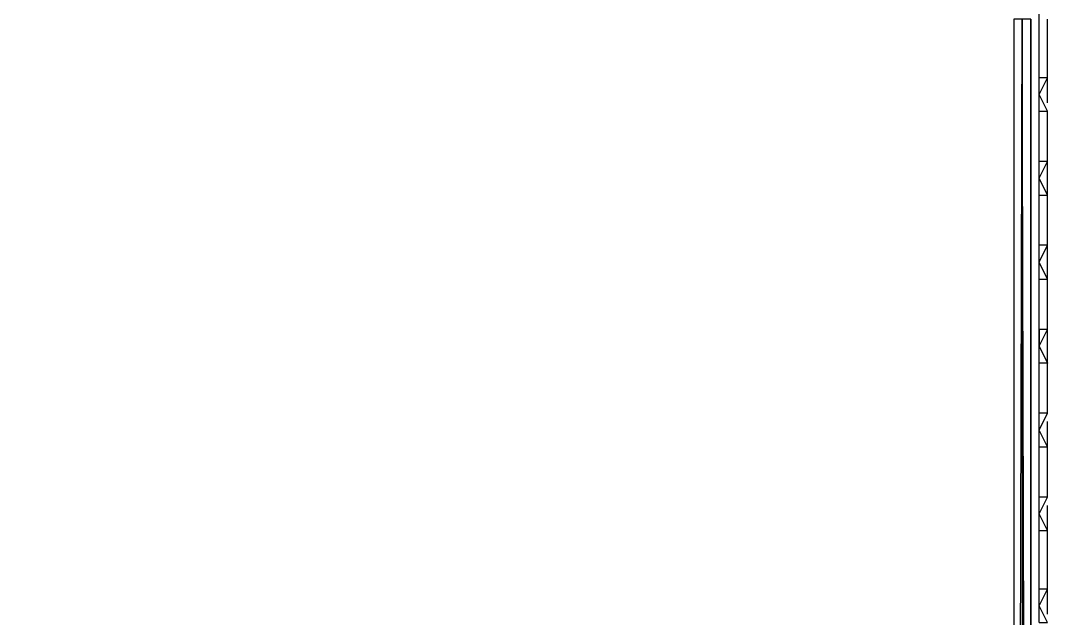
# Model space of a CAD drawing. Header units: millimetres. Extents: x 0 to 3881, y 0 to 2744.
# Drawn here: x 1938.52 to 1968.62, y 2050.74 to 2068.27 of the extents above; entities that cross this region are included whole.
import ezdxf

# ---------------------------------------------------------------- set-up
doc = ezdxf.new("R2010")
doc.units = ezdxf.units.MM

# ---------------------------------------------------------------- blocks, each defined once
blk = doc.blocks.new('A$C147918ED')
at = {"flags": 128}
for points in [[(104.678, 112.379), (104.678, 133.026), (104.678, 133.271), (104.433, 133.271), (104.187, 133.517), (0.737, 133.517), (0.491, 133.271), (0.246, 133.026), (0.246, 112.379), (0.246, 31.96), (0.491, 31.714), (0.491, 31.468), (0.737, 31.468), (1.965, 31.468), (2.211, 31.468), (2.456, 31.468), (102.468, 31.468), (102.713, 31.468), (102.959, 31.468)], [(104.433, 34.922), (104.433, 130.078), (104.187, 130.078)], [(104.924, 128.359), (104.924, 130.078)], [(104.678, 127.377), (104.924, 127.377), (104.678, 127.868), (104.924, 128.359), (104.678, 128.359)], [(104.924, 127.622), (104.924, 128.359)], [(104.924, 125.903), (104.924, 127.377)], [(104.678, 120.485), (104.924, 120.976), (104.924, 122.45), (104.678, 122.955), (104.924, 123.447), (104.924, 124.92), (104.678, 125.412), (104.924, 125.903), (104.678, 125.903)], [(104.678, 125.657), (104.678, 125.903)], [(104.924, 124.92), (104.924, 125.903)], [(104.678, 123.201), (104.678, 123.447), (104.678, 124.92), (104.678, 125.412)], [(104.678, 124.92), (104.924, 124.92)], [(104.924, 123.447), (104.678, 123.447)], [(104.924, 122.45), (104.924, 123.447)], [(104.678, 120.976), (104.678, 122.45), (104.678, 122.955)], [(104.678, 122.45), (104.924, 122.45)], [(104.924, 120.976), (104.678, 120.976), (104.678, 120.485), (104.924, 119.993)], [(104.924, 119.993), (104.924, 120.976)], [(104.924, 118.52), (104.924, 119.993), (104.678, 119.993)], [(104.924, 116.063), (104.924, 117.537), (104.678, 118.028), (104.924, 118.52), (104.678, 118.52)], [(104.924, 117.537), (104.924, 118.274)], [(104.678, 117.537), (104.924, 117.537)], [(104.678, 115.081), (104.924, 115.081), (104.678, 115.572), (104.924, 116.063), (104.678, 116.063)], [(104.924, 115.081), (104.924, 115.818)], [(104.924, 113.362), (104.924, 115.081)], [(104.678, 112.379), (104.924, 112.379), (104.678, 112.87), (104.924, 113.362), (104.678, 113.362)], [(104.924, 112.625), (104.924, 113.362)]]:
    blk.add_lwpolyline(points, dxfattribs=at)
for points in [[(104.187, 130.078), (103.941, 130.078), (103.941, 34.922)], [(104.433, 34.922), (104.187, 130.078), (104.187, 34.922), (104.433, 34.676)], [(104.433, 130.078), (104.433, 34.922)]]:
    blk.add_lwpolyline(points, close=True, dxfattribs=at)

msp = doc.modelspace()

# ---------------------------------------------------------------- block references
at = {"color": 7, "ltscale": 3}
msp.add_blockref('A$C147918ED', (1863.695, 1938.234), dxfattribs=at)

doc.saveas('drawing.dxf')
